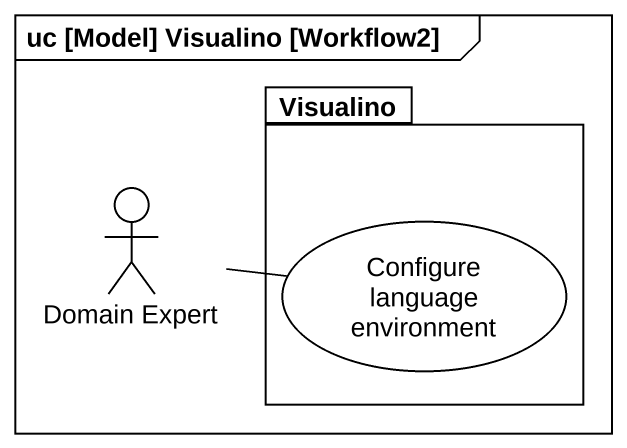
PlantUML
@startuml
mainframe uc [Model] Visualino [Workflow2]
package Visualino {
  usecase "Configure language environment" as Configure_language
}
actor "Domain Expert" as Domain_Expert
Domain_Expert -right- Configure_language
@enduml
